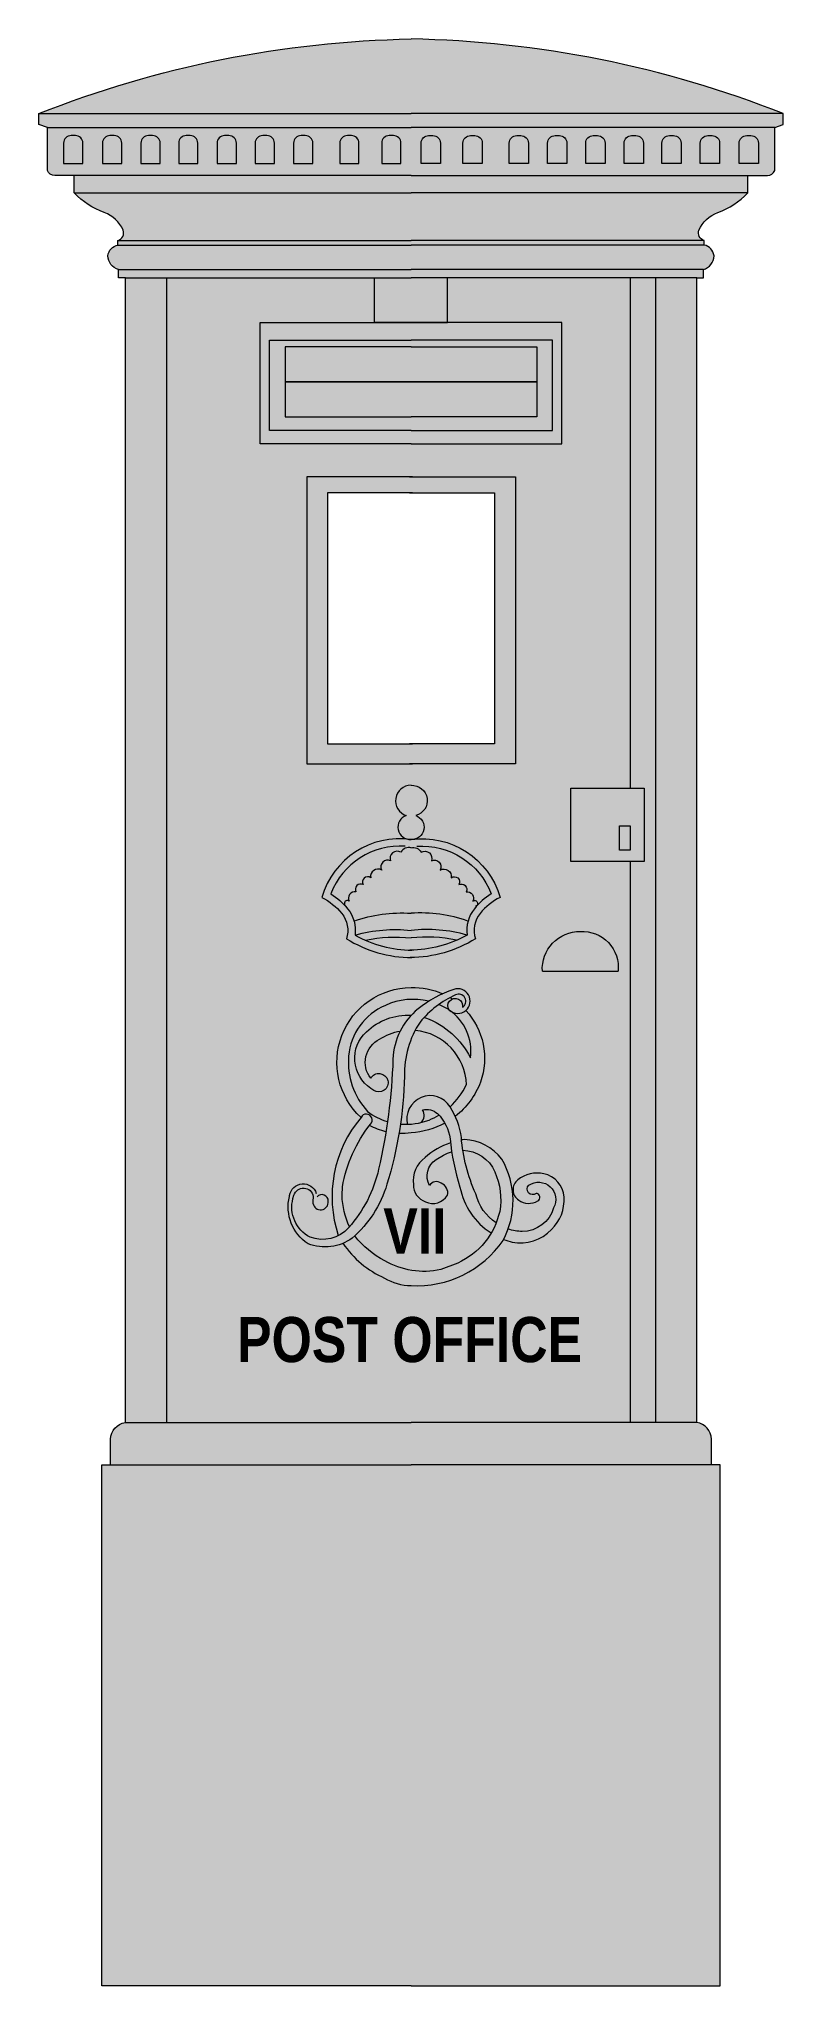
# Model space of a CAD drawing. Header units: millimetres. Extents: x 4908 to 5402, y 2564 to 3859.
import ezdxf

# ---------------------------------------------------------------- set-up
doc = ezdxf.new("R2010")
doc.units = ezdxf.units.MM
doc.layers.get('0').update_dxf_attribs({"lineweight": 9})
doc.layers.add('0CS', color=250, linetype='Continuous', lineweight=9)
doc.layers.add('flooring', color=252, linetype='Continuous', lineweight=9)
doc.styles.add('AERIAL0', font='arial.ttf')

# ---------------------------------------------------------------- blocks, each defined once
blk = doc.blocks.new('POST BOX LARGE')
at = {"layer": 'flooring'}
h = blk.add_hatch(color=1, dxfattribs=at)
h.dxf.hatch_style = 1
h.paths.add_polyline_path([(2565927.6, 103862.2), (2565871.2, 103862.2), (2565816.8, 103862.2), (2565816.8, 103695.3), (2565873.1, 103695.3), (2565927.6, 103695.3)], flags=16)
h.paths.add_polyline_path([(2566061.9, 104005), (2566066.3, 104005), (2566066.3, 104010.6, 0.3279), (2566073.4, 104019.8, 0.322443), (2566066.8, 104026.9), (2566066.8, 104029.9, -0.514527), (2566064.1, 104038.4, -0.184164), (2566076.9, 104048.9, 0.115993), (2566095.8, 104061.5), (2566095.8, 104073.1), (2566108.8, 104073.1, 0.538504), (2566113.7, 104080.6), (2566113.7, 104105.1), (2566119.2, 104107.1), (2566119.2, 104114.3, 0.089908), (2565872.2, 104163.9, 0.089908), (2565625.1, 104114.3), (2565625.1, 104107.1), (2565630.7, 104105.1), (2565630.7, 104076.4, 0.299964), (2565635.6, 104073.1), (2565648.6, 104073.1), (2565648.6, 104061.5, 0.115993), (2565667.4, 104048.9, -0.184164), (2565680.3, 104038.4, -0.514527), (2565677.6, 104029.9), (2565677.6, 104026.9, 0.322443), (2565670.9, 104019.8, 0.3279), (2565678, 104010.6), (2565678, 104005), (2565682.5, 104005), (2565682.5, 103244.1), (2565872.2, 103244.1), (2566061.9, 103244.1)])
h.paths.add_polyline_path([(2565955.8, 103935.9), (2565872.2, 103935.9), (2565788.6, 103935.9), (2565788.6, 103959.2), (2565872.2, 103959.2), (2565955.8, 103959.2)], flags=16)
h = blk.add_hatch(color=251, dxfattribs=at)
h.dxf.hatch_style = 1
h.paths.add_polyline_path([(2566077.5, 103216.1), (2566071.7, 103216.1), (2565872.2, 103216.1), (2565672.7, 103216.1), (2565666.9, 103216.1), (2565666.9, 102869.6), (2565872.2, 102869.6), (2566077.5, 102869.6)])
h.paths.add_polyline_path([(2566061.9, 103244.1), (2565872.2, 103244.1), (2565682.5, 103244.1, 0.378324), (2565672.7, 103233.1), (2565672.7, 103216.1), (2565872.2, 103216.1), (2566071.7, 103216.1), (2566071.7, 103233.1, 0.378324)])
h.paths.add_polyline_path([(2565955.8, 103959.2), (2565872.2, 103959.2), (2565788.6, 103959.2), (2565788.6, 103935.9), (2565872.2, 103935.9), (2565955.8, 103935.9)])
at = {"layer": '0CS'}
for p, q in [((2565625.1, 104114.3), (2565872.2, 104114.3)), ((2566119.2, 104114.3), (2565872.2, 104114.3)), ((2565630.7, 104105.1), (2565872.2, 104105.1)), ((2566113.7, 104105.1), (2565872.2, 104105.1)), ((2565872.2, 104073.1), (2565648.6, 104073.1)), ((2565872.2, 104073.1), (2566095.8, 104073.1)), ((2565648.6, 104061.5), (2565872.2, 104061.5)), ((2566095.8, 104061.5), (2565872.2, 104061.5)), ((2565677.6, 104029.9), (2565872.2, 104029.9)), ((2566066.8, 104029.9), (2565872.2, 104029.9)), ((2565677.6, 104026.9), (2565872.2, 104026.9)), ((2566066.8, 104026.9), (2565872.2, 104026.9)), ((2565678, 104010.6), (2565872.2, 104010.6)), ((2565682.5, 104005), (2565872.2, 104005)), ((2565709.9, 104005), (2565709.9, 103244.1)), ((2565848, 103975.4), (2565848, 104005)), ((2565848, 104005), (2565872.2, 104005)), ((2566066.3, 104010.6), (2565872.2, 104010.6)), ((2565896.4, 104005), (2565872.2, 104005)), ((2566061.9, 104005), (2565872.2, 104005)), ((2565896.4, 103975.4), (2565896.4, 104005)), ((2566017.6, 104005), (2566017.6, 103665.8)), ((2566034.5, 104005), (2566034.5, 103244.1)), ((2565772, 103894.7), (2565772, 103975.4)), ((2565772, 103975.4), (2565872.2, 103975.4)), ((2565778.3, 103903.6), (2565778.3, 103963.6)), ((2565778.3, 103963.6), (2565872.2, 103963.6)), ((2565872.2, 103975.4), (2565848, 103975.4)), ((2565972.3, 103975.4), (2565872.2, 103975.4)), ((2565872.2, 103975.4), (2565896.4, 103975.4)), ((2565966.1, 103963.6), (2565872.2, 103963.6)), ((2565966.1, 103903.6), (2565966.1, 103963.6)), ((2565972.3, 103894.7), (2565972.3, 103975.4)), ((2565872.2, 103959.2), (2565788.6, 103959.2)), ((2565788.6, 103959.2), (2565788.6, 103912.6)), ((2565872.2, 103959.2), (2565955.8, 103959.2)), ((2565955.8, 103959.2), (2565955.8, 103912.6)), ((2565788.6, 103912.6), (2565872.2, 103912.6)), ((2565955.8, 103912.6), (2565872.2, 103912.6)), ((2565872.2, 103903.6), (2565778.3, 103903.6)), ((2565872.2, 103903.6), (2565966.1, 103903.6)), ((2565872.2, 103894.7), (2565772, 103894.7)), ((2565872.2, 103894.7), (2565972.3, 103894.7)), ((2565873.1, 103872.8), (2565802.9, 103872.8)), ((2565802.9, 103872.8), (2565802.9, 103682.1)), ((2565871.2, 103872.8), (2565941.5, 103872.8)), ((2565941.5, 103872.8), (2565941.5, 103682.1)), ((2565873.1, 103862.2), (2565816.8, 103862.2)), ((2565816.8, 103862.2), (2565816.8, 103695.3)), ((2565871.2, 103862.2), (2565927.6, 103862.2)), ((2565927.6, 103862.2), (2565927.6, 103695.3)), ((2565816.8, 103695.3), (2565873.1, 103695.3)), ((2565927.6, 103695.3), (2565871.2, 103695.3)), ((2565802.9, 103682.1), (2565873.1, 103682.1)), ((2565941.5, 103682.1), (2565871.2, 103682.1)), ((2566017.6, 103640.9), (2566017.6, 103624.6)), ((2566017.6, 103617.2), (2566017.6, 103244.1)), ((2565959.4, 103544.1), (2566009.7, 103544.1)), ((2565682.5, 103244.1), (2565872.2, 103244.1)), ((2566061.9, 103244.1), (2565872.2, 103244.1)), ((2565672.7, 103216.1), (2565872.2, 103216.1)), ((2566071.7, 103216.1), (2565872.2, 103216.1))]:
    blk.add_line(p, q, dxfattribs=at)
for points in [[(2565872.2, 102869.6), (2565666.9, 102869.6), (2565666.9, 103216.1), (2565672.7, 103216.1), (2565672.7, 103233.1, -0.378324), (2565682.5, 103244.1), (2565682.5, 104005), (2565678, 104005), (2565678, 104010.6, -0.3279), (2565670.9, 104019.8, -0.322443), (2565677.6, 104026.9), (2565677.6, 104029.9, 0.413785), (2565681.1, 104036.8, 0.192155), (2565668.5, 104048.6, -0.121557), (2565648.6, 104061.5), (2565648.6, 104073.1), (2565635.6, 104073.1, -0.299964), (2565630.7, 104076.4), (2565630.7, 104105.1), (2565625.1, 104107.1), (2565625.1, 104114.3, -0.089908), (2565872.2, 104163.9, 4.976607)], [(2565872.2, 102869.6), (2566077.5, 102869.6), (2566077.5, 103216.1), (2566071.7, 103216.1), (2566071.7, 103233.1, 0.378324), (2566061.9, 103244.1), (2566061.9, 104005), (2566066.3, 104005), (2566066.3, 104010.6, 0.3279), (2566073.4, 104019.8, 0.322443), (2566066.8, 104026.9), (2566066.8, 104029.9, -0.413785), (2566063.3, 104036.8, -0.192155), (2566075.9, 104048.6, 0.121557), (2566095.8, 104061.5), (2566095.8, 104073.1), (2566108.8, 104073.1, 0.299964), (2566113.7, 104076.4), (2566113.7, 104105.1), (2566119.2, 104107.1), (2566119.2, 104114.3, 0.089908), (2565872.2, 104163.9, -4.976607)], [(2565872.2, 103667.8, 0.84943), (2565869, 103647.6, 0.886875), (2565872.2, 103631.8, 0.37233), (2565812.9, 103593.2, -0.107851), (2565826.2, 103582.6, -0.253026), (2565829.3, 103565.8, 0.139632), (2565872.8, 103553.2, -0.006339)], [(2565872.2, 103667.8, -0.89942), (2565875.3, 103647.6, -0.886875), (2565872.2, 103631.8, -0.37233), (2565931.4, 103593.2, 0.107851), (2565918.1, 103582.6, 0.253026), (2565915, 103565.8, -0.139632), (2565871.6, 103553.2, 0.006339)], [(2565868.4, 103627.2, 0.331686), (2565819, 103595.6, -0.083338), (2565830.1, 103585.7, -0.206023), (2565835, 103568.2, 0.12814), (2565872.8, 103558.2, 0.12814)], [(2565876, 103627.2, -0.331686), (2565925.4, 103595.6, 0.083338), (2565914.3, 103585.7, 0.206023), (2565909.4, 103568.2, -0.12814), (2565871.5, 103558.2, -0.12814)], [(2565872.3, 103626.1, 0.351464), (2565865.5, 103623.3, 0.709121), (2565858.6, 103617.5, 0.728085), (2565852.7, 103611.4, 0.632923), (2565845.4, 103606.3, 0.825082), (2565840.4, 103601.8, 0.720682), (2565835.6, 103596.9, 0.632139), (2565831.2, 103590.7, 1.182541), (2565829.2, 103587.3, 2.360683)], [(2565872.1, 103626.1, -0.351464), (2565878.9, 103623.3, -0.709121), (2565885.7, 103617.5, -0.728085), (2565891.6, 103611.4, -0.632923), (2565898.9, 103606.3, -0.825082), (2565904, 103601.8, -0.720682), (2565908.8, 103596.9, -0.632139), (2565913.2, 103590.7, -1.182541), (2565915.1, 103587.3, -2.360683)], [(2565834.3, 103577.5, -0.10203), (2565872.2, 103582.7, -6.472894)], [(2565910, 103577.5, 0.10203), (2565872.2, 103582.7, 6.472894)], [(2565835.1, 103568.2, -0.09782), (2565872.2, 103571.3, -6.472894)], [(2565842, 103564.8, -0.082543), (2565872.2, 103566.3, -0.112884)], [(2565909.3, 103568.2, 0.09782), (2565872.2, 103571.3, 6.472894)], [(2565902.4, 103564.8, 0.082543), (2565872.2, 103566.3, 0.112884)], [(2565959.4, 103544.1, -0.434924), (2565984.6, 103570.6, -0.462325), (2566009.7, 103544.1, -38.194106)], [(2565897.6, 103518.3, -1.54317), (2565906.3, 103520.2, 0.965641), (2565901.7, 103528.4, 0.118429), (2565878.2, 103510.3, 0.154892), (2565867.9, 103474.4, -0.067486), (2565856.2, 103402.5, -0.140129), (2565833.2, 103366.7, -0.254705), (2565803.8, 103363, -0.312831), (2565791.4, 103394.4), (2565791.6, 103395, -0.799131), (2565809.3, 103396.5, -0.799131)], [(2565897.6, 103518.3, 0.384483), (2565908.6, 103518.1, 0.817579), (2565900.6, 103532.1, 0.090389), (2565876.9, 103519.1, 0.217482), (2565860.2, 103485.7, -0.047789), (2565850.7, 103412.5, -0.125258), (2565830.8, 103373.7, -0.312451), (2565805.2, 103367.4, -0.351397), (2565793.8, 103393.1, 0), (2565794.4, 103395.2, -0.795932), (2565807.3, 103394.5, 0.044318), (2565807.1, 103389.9, 0.978053), (2565817.2, 103391.2, 0), (2565817.2, 103391.2, -1)], [(2565839, 103447, -0.679987), (2565872.2, 103533.3, -0.115012), (2565893.2, 103529.2, -0.115012)], [(2565884, 103524.2, 0.171568), (2565855.2, 103521.4, 0.278613), (2565830.7, 103487.7, 0.206012), (2565843.3, 103450.9, 0.086249), (2565856.6, 103444.2, 0.086249)], [(2565898.1, 103526.7, -0.009601), (2565899.6, 103525.7, -0.009601)], [(2565845.4, 103473, -2.556239), (2565847.4, 103464.9), (2565845.5, 103466.3, -0.488694), (2565842.6, 103503.9, -0.205815), (2565872.3, 103514.9, -0.205815)], [(2565881, 103513.5, -0.006182), (2565881.9, 103513.2, -0.184454), (2565911.7, 103486.7, 0.282278), (2565897.6, 103518.3, 0.045879), (2565890.6, 103522, 0.045879)], [(2565908.6, 103518.1, -0.278228), (2565918.3, 103470.4, -0.13833), (2565901.6, 103447.7, -0.13833)], [(2565906.3, 103520.4, -0.000688), (2565906.4, 103520.3, -0.000688)], [(2565845.4, 103473, -0.467919), (2565851.3, 103499, -0.100386), (2565865, 103504.4, -0.100386)], [(2565928.7, 103376.8, -0.184532), (2565915.2, 103396.1, -0.085538), (2565905.6, 103433.7, 0.1082), (2565898.2, 103454, 0.861213), (2565869.9, 103442.1)], [(2565898.1, 103454.1, 0.09508), (2565908.9, 103468.6)], [(2565839, 103447, 0.260688), (2565823.9, 103368.4)], [(2565831.3, 103374.3, -0.096529), (2565826.4, 103395.2), (2565826.7, 103400.8, -0.125902), (2565845.3, 103442.5, 1.17732), (2565839, 103447)], [(2565865.2, 103442.6, 0.11183), (2565884.2, 103445.2, 0.038387), (2565890.7, 103448.5, 0.038387)], [(2565878.7, 103443.6, 0.376309), (2565879.9, 103452, -0.252241), (2565889.8, 103449.5, -0.170866), (2565898.1, 103432.8, 0.054798), (2565904.7, 103400.7, 0.204993), (2565925.4, 103370.2, 0.204993)], [(2565855.5, 103437.5, -0.068071), (2565844.7, 103441.7)], [(2565894.7, 103443.2, -0.114097), (2565872.2, 103436.8, -0.046395), (2565864.2, 103436.3)], [(2565827, 103363.3, 0.140686), (2565854.6, 103340.2, 0.13636), (2565872.2, 103335.2, 0.262485), (2565933.3, 103365.2, 0.259802), (2565932.5, 103419.3, 0.224025), (2565907.6, 103432.3, 0.009606), (2565905.8, 103432, 0.009606)], [(2565906.6, 103425.2, -0.293057), (2565927.8, 103410.9, -0.147457), (2565931.1, 103384.5, -0.235124), (2565903.2, 103350.2), (2565891.9, 103345.8, -0.186001), (2565854.7, 103351.7, -0.105699), (2565834.8, 103368.2)], [(2565898.4, 103430.1, 0.100998), (2565881.5, 103420.3, 0.279238), (2565873.8, 103402.3, 0.32846), (2565881.8, 103390.9, 0.382825), (2565896.4, 103395.2, 0.380784), (2565892.2, 103403.2, 0.470552), (2565884.5, 103401.7, -0.392652), (2565888.9, 103419), (2565893.7, 103421.8, -0.063256), (2565899.1, 103424.2, -0.063256)], [(2565933.7, 103365.9, 0.031792), (2565939.4, 103364.1, 0.250758), (2565965.5, 103372.4, 0.219404), (2565973.8, 103394, 0.339463), (2565960.4, 103409.5, 0.222908), (2565943.1, 103405.5, 0.516353), (2565943.7, 103392, 0.300713), (2565956.3, 103391.5, 0.749473), (2565955.2, 103396.5, -0.961794), (2565950.4, 103401.9, -0.794486), (2565966.9, 103386.8, -0.325615), (2565946.1, 103371.1, -0.072405), (2565936.7, 103372.8)], [(2565817.2, 103391.2, 0.739944), (2565809.8, 103394.1), (2565809.8, 103394.1)]]:
    blk.add_lwpolyline(points, format="xyb", dxfattribs=at)
for points in [[(2565641.5, 104081.1), (2565654.3, 104081.1), (2565654.3, 104094.7, 0.414214), (2565649.3, 104099.7), (2565646.5, 104099.7, 0.414214), (2565641.5, 104094.7)], [(2565667.3, 104081.1), (2565680.1, 104081.1), (2565680.1, 104094.7, 0.414214), (2565675.1, 104099.7), (2565672.3, 104099.7, 0.414214), (2565667.3, 104094.7)], [(2565692.8, 104081.1), (2565705.6, 104081.1), (2565705.6, 104094.7, 0.414214), (2565700.6, 104099.7), (2565697.8, 104099.7, 0.414214), (2565692.8, 104094.7)], [(2565717.9, 104081.1), (2565730.6, 104081.1), (2565730.6, 104094.7, 0.414214), (2565725.6, 104099.7), (2565722.9, 104099.7, 0.414214), (2565717.9, 104094.7)], [(2565743.4, 104081.1), (2565756.2, 104081.1), (2565756.2, 104094.7, 0.414214), (2565751.2, 104099.7), (2565748.4, 104099.7, 0.414214), (2565743.4, 104094.7)], [(2565768.7, 104081.1), (2565781.5, 104081.1), (2565781.5, 104094.7, 0.414214), (2565776.5, 104099.7), (2565773.7, 104099.7, 0.414214), (2565768.7, 104094.7)], [(2565794.2, 104081.1), (2565807, 104081.1), (2565807, 104094.7, 0.414214), (2565802, 104099.7), (2565799.2, 104099.7, 0.414214), (2565794.2, 104094.7)], [(2565824.9, 104081.1), (2565837.6, 104081.1), (2565837.6, 104094.7, 0.414214), (2565832.6, 104099.7), (2565829.9, 104099.7, 0.414214), (2565824.9, 104094.7)], [(2565852.7, 104081.1), (2565865.5, 104081.1), (2565865.5, 104094.7, 0.414214), (2565860.5, 104099.7), (2565857.7, 104099.7, 0.414214), (2565852.7, 104094.7)], [(2565891.7, 104081.1), (2565878.9, 104081.1), (2565878.9, 104094.7, -0.414214), (2565883.9, 104099.7), (2565886.7, 104099.7, -0.414214), (2565891.7, 104094.7)], [(2565919.5, 104081.1), (2565906.7, 104081.1), (2565906.7, 104094.7, -0.414214), (2565911.7, 104099.7), (2565914.5, 104099.7, -0.414214), (2565919.5, 104094.7)], [(2565950.1, 104081.1), (2565937.4, 104081.1), (2565937.4, 104094.7, -0.414214), (2565942.4, 104099.7), (2565945.1, 104099.7, -0.414214), (2565950.1, 104094.7)], [(2565975.7, 104081.1), (2565962.9, 104081.1), (2565962.9, 104094.7, -0.414214), (2565967.9, 104099.7), (2565970.7, 104099.7, -0.414214), (2565975.7, 104094.7)], [(2566001, 104081.1), (2565988.2, 104081.1), (2565988.2, 104094.7, -0.414214), (2565993.2, 104099.7), (2565996, 104099.7, -0.414214), (2566001, 104094.7)], [(2566026.5, 104081.1), (2566013.7, 104081.1), (2566013.7, 104094.7, -0.414214), (2566018.7, 104099.7), (2566021.5, 104099.7, -0.414214), (2566026.5, 104094.7)], [(2566051.5, 104081.1), (2566038.8, 104081.1), (2566038.8, 104094.7, -0.414214), (2566043.8, 104099.7), (2566046.5, 104099.7, -0.414214), (2566051.5, 104094.7)], [(2566077.1, 104081.1), (2566064.3, 104081.1), (2566064.3, 104094.7, -0.414214), (2566069.3, 104099.7), (2566072.1, 104099.7, -0.414214), (2566077.1, 104094.7)], [(2566102.9, 104081.1), (2566090.1, 104081.1), (2566090.1, 104094.7, -0.414214), (2566095.1, 104099.7), (2566097.9, 104099.7, -0.414214), (2566102.9, 104094.7)]]:
    blk.add_lwpolyline(points, format="xyb", close=True, dxfattribs=at)
for points in [[(2565788.6, 103935.9), (2565872.2, 103935.9), (2565872.2, 103935.9), (2565788.6, 103935.9)], [(2565955.8, 103935.9), (2565872.2, 103935.9), (2565872.2, 103935.9), (2565955.8, 103935.9)], [(2565978.4, 103665.8), (2566027, 103665.8), (2566027, 103617.2), (2565978.4, 103617.2)], [(2566010.7, 103640.9), (2566017.6, 103640.9), (2566017.6, 103624.6), (2566010.7, 103624.6)]]:
    blk.add_lwpolyline(points, close=True, dxfattribs=at)
blk.add_arc((2565871.4, 103467.4), 37.6, 1.8977, 84.5382, dxfattribs=at)
at = {"color": 250, "char_height": 30, "width": 489.417, "attachment_point": 3, "style": 'AERIAL0'}
for s, insert in [('{\\fArial Narrow|b1|i0|c0|p34;VII}', (2565895.8, 103386.5)), ('{\\fArial Narrow|b1|i0|c0|p34;POST OFFICE}', (2565985.8, 103314.3))]:
    blk.add_mtext(s, dxfattribs=dict(at, insert=insert))

msp = doc.modelspace()

# ---------------------------------------------------------------- block references
at = {"layer": '0CS'}
msp.add_blockref('POST BOX LARGE', (-2560717.2, -100305.4), dxfattribs=at)

doc.saveas('drawing.dxf')
